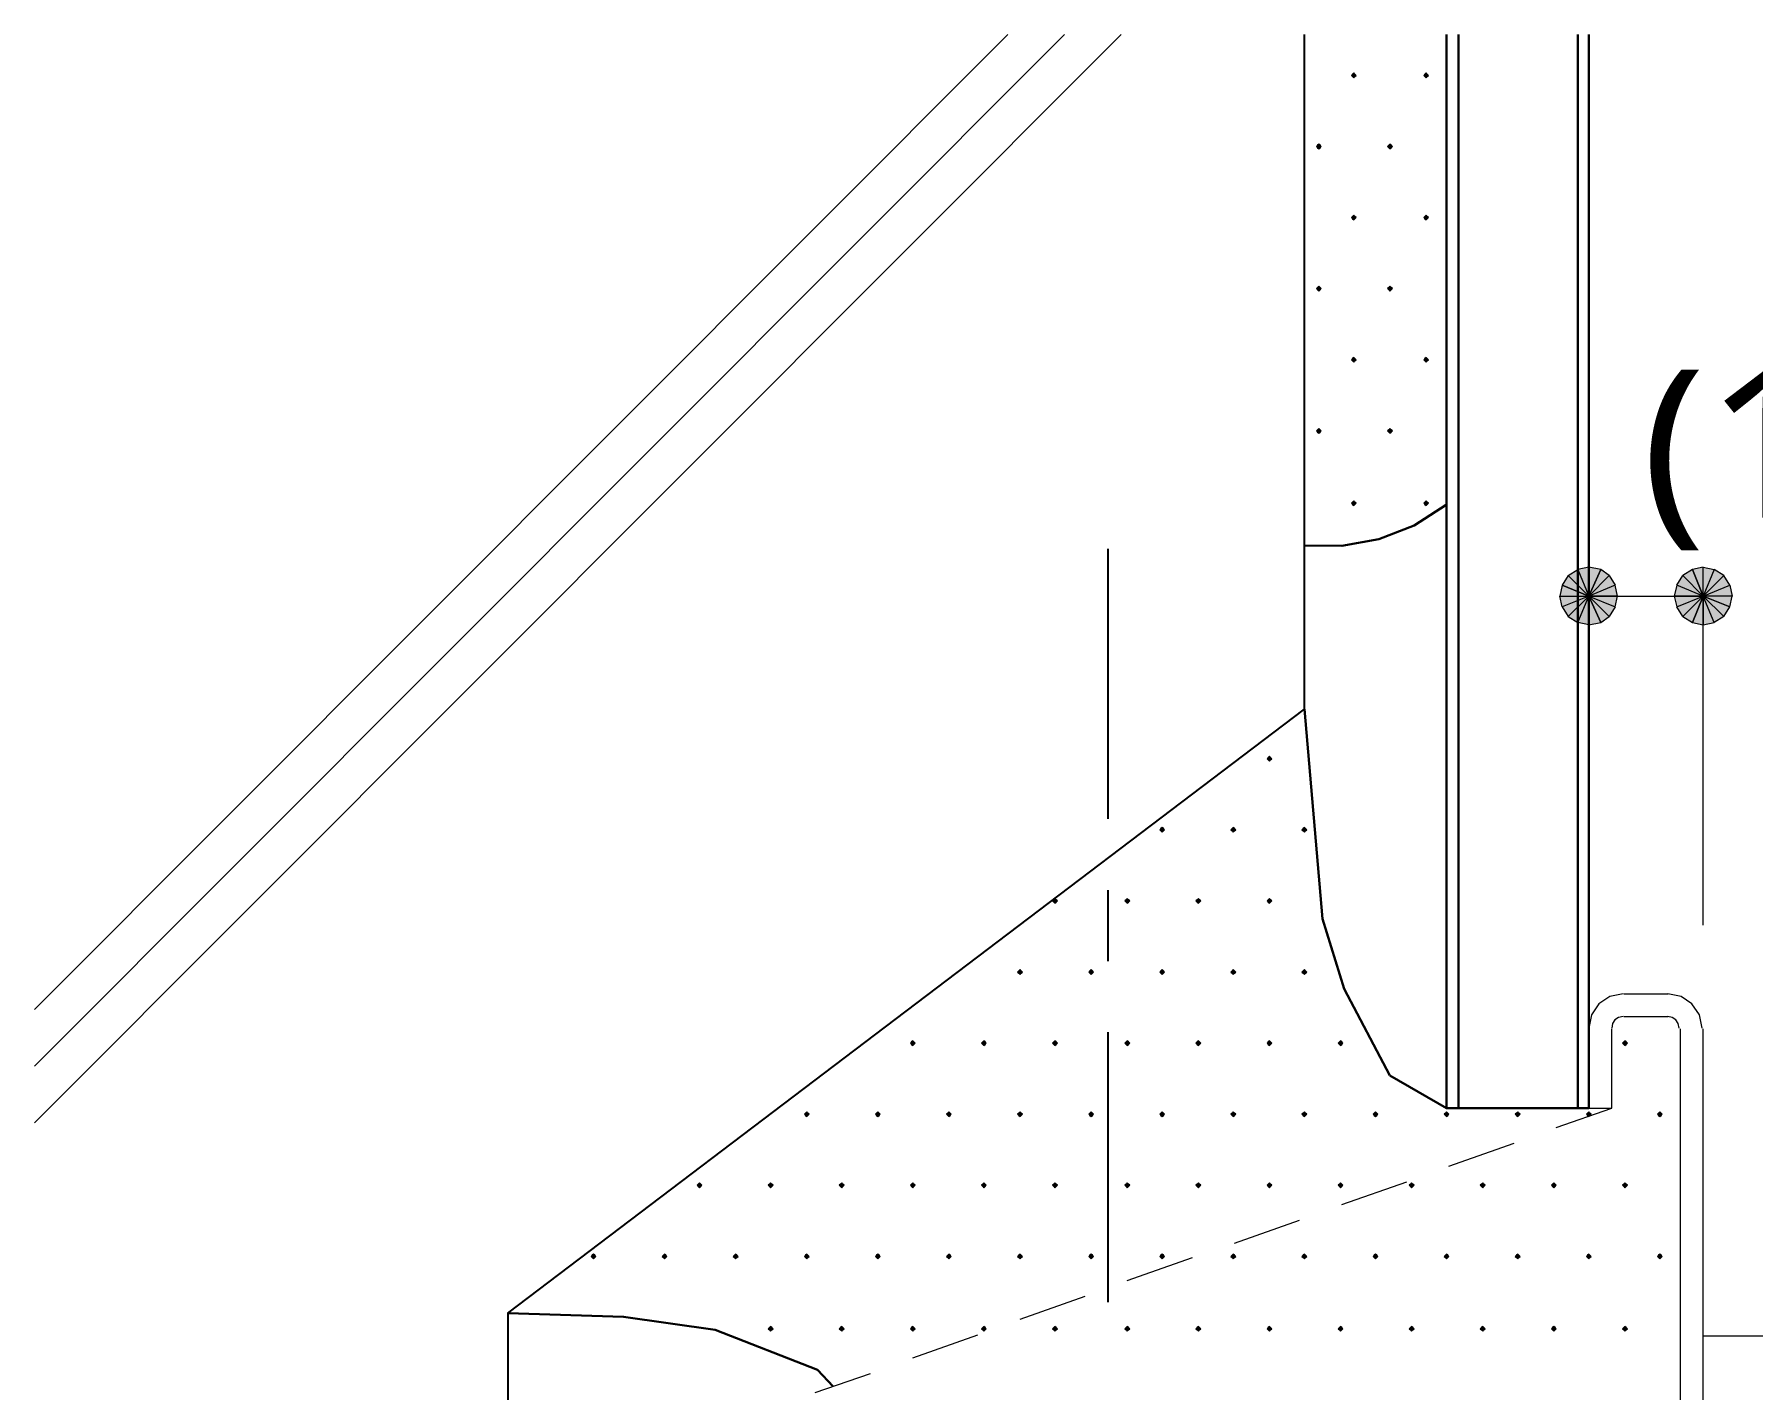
# Model space of a CAD drawing. Header units: millimetres. Extents: x 0 to 420, y 0 to 297.
# Drawn here: x 237.28 to 267.46, y 212.27 to 236.07 of the extents above; entities that cross this region are included whole.
import ezdxf
from ezdxf.enums import TextEntityAlignment as Align

# ---------------------------------------------------------------- set-up
doc = ezdxf.new("R2010")
doc.units = ezdxf.units.MM
doc.styles.add('kst32b', font='NotoSansJP-Variable.ttf')

msp = doc.modelspace()

# ---------------------------------------------------------------- hatches: boundary and pattern name
for points in [[(260.456, 235.395), (260.435, 235.373), (260.414, 235.352), (260.435, 235.331), (260.456, 235.31), (260.477, 235.331), (260.498, 235.352), (260.477, 235.373), (260.456, 235.395)], [(261.726, 235.395), (261.705, 235.373), (261.684, 235.352), (261.705, 235.331), (261.726, 235.31), (261.747, 235.331), (261.768, 235.352), (261.747, 235.373), (261.726, 235.395)], [(259.842, 234.146), (259.821, 234.124), (259.8, 234.103), (259.821, 234.082), (259.842, 234.061), (259.863, 234.082), (259.884, 234.103), (259.863, 234.124), (259.842, 234.146)], [(261.091, 234.146), (261.07, 234.124), (261.048, 234.103), (261.07, 234.082), (261.091, 234.061), (261.112, 234.082), (261.133, 234.103), (261.112, 234.124), (261.091, 234.146)], [(260.456, 232.897), (260.435, 232.876), (260.414, 232.854), (260.435, 232.833), (260.456, 232.812), (260.477, 232.833), (260.498, 232.854), (260.477, 232.876), (260.456, 232.897)], [(261.726, 232.897), (261.705, 232.876), (261.684, 232.854), (261.705, 232.833), (261.726, 232.812), (261.747, 232.833), (261.768, 232.854), (261.747, 232.876), (261.726, 232.897)], [(259.842, 231.648), (259.821, 231.627), (259.8, 231.606), (259.821, 231.584), (259.842, 231.563), (259.863, 231.584), (259.884, 231.606), (259.863, 231.627), (259.842, 231.648)], [(261.091, 231.648), (261.07, 231.627), (261.048, 231.606), (261.07, 231.584), (261.091, 231.563), (261.112, 231.584), (261.133, 231.606), (261.112, 231.627), (261.091, 231.648)], [(260.456, 230.399), (260.435, 230.378), (260.414, 230.357), (260.435, 230.336), (260.456, 230.314), (260.477, 230.336), (260.498, 230.357), (260.477, 230.378), (260.456, 230.399)], [(261.726, 230.399), (261.705, 230.378), (261.684, 230.357), (261.705, 230.336), (261.726, 230.314), (261.747, 230.336), (261.768, 230.357), (261.747, 230.378), (261.726, 230.399)], [(259.842, 229.15), (259.821, 229.129), (259.8, 229.108), (259.821, 229.087), (259.842, 229.066), (259.863, 229.087), (259.884, 229.108), (259.863, 229.129), (259.842, 229.15)], [(261.091, 229.15), (261.07, 229.129), (261.048, 229.108), (261.07, 229.087), (261.091, 229.066), (261.112, 229.087), (261.133, 229.108), (261.112, 229.129), (261.091, 229.15)], [(260.456, 227.88), (260.435, 227.859), (260.414, 227.838), (260.435, 227.817), (260.456, 227.796), (260.477, 227.817), (260.498, 227.838), (260.477, 227.859), (260.456, 227.88)], [(261.726, 227.88), (261.705, 227.859), (261.684, 227.838), (261.705, 227.817), (261.726, 227.796), (261.747, 227.817), (261.768, 227.838), (261.747, 227.859), (261.726, 227.88)], [(264.795, 226.674), (264.583, 226.716), (264.583, 226.208), (264.795, 226.674)], [(266.404, 225.742), (266.594, 225.7), (266.594, 226.208), (266.404, 225.742)], [(258.974, 223.393), (258.953, 223.372), (258.932, 223.351), (258.953, 223.329), (258.974, 223.308), (258.995, 223.329), (259.016, 223.351), (258.995, 223.372), (258.974, 223.393)], [(257.09, 222.144), (257.069, 222.123), (257.048, 222.102), (257.069, 222.081), (257.09, 222.059), (257.112, 222.081), (257.133, 222.102), (257.112, 222.123), (257.09, 222.144)], [(258.339, 222.144), (258.318, 222.123), (258.297, 222.102), (258.318, 222.081), (258.339, 222.059), (258.36, 222.081), (258.382, 222.102), (258.36, 222.123), (258.339, 222.144)], [(259.588, 222.144), (259.567, 222.123), (259.546, 222.102), (259.567, 222.081), (259.588, 222.059), (259.609, 222.081), (259.63, 222.102), (259.609, 222.123), (259.588, 222.144)], [(255.207, 220.895), (255.185, 220.874), (255.164, 220.853), (255.185, 220.832), (255.207, 220.811), (255.228, 220.832), (255.249, 220.853), (255.228, 220.874), (255.207, 220.895)], [(256.477, 220.895), (256.455, 220.874), (256.434, 220.853), (256.455, 220.832), (256.477, 220.811), (256.498, 220.832), (256.519, 220.853), (256.498, 220.874), (256.477, 220.895)], [(257.725, 220.895), (257.704, 220.874), (257.683, 220.853), (257.704, 220.832), (257.725, 220.811), (257.746, 220.832), (257.768, 220.853), (257.746, 220.874), (257.725, 220.895)], [(258.974, 220.895), (258.953, 220.874), (258.932, 220.853), (258.953, 220.832), (258.974, 220.811), (258.995, 220.832), (259.016, 220.853), (258.995, 220.874), (258.974, 220.895)], [(254.593, 219.646), (254.571, 219.625), (254.55, 219.604), (254.571, 219.583), (254.593, 219.562), (254.614, 219.583), (254.635, 219.604), (254.614, 219.625), (254.593, 219.646)], [(255.841, 219.646), (255.82, 219.625), (255.799, 219.604), (255.82, 219.583), (255.841, 219.562), (255.863, 219.583), (255.884, 219.604), (255.863, 219.625), (255.841, 219.646)], [(257.09, 219.646), (257.069, 219.625), (257.048, 219.604), (257.069, 219.583), (257.09, 219.562), (257.112, 219.583), (257.133, 219.604), (257.112, 219.625), (257.09, 219.646)], [(258.339, 219.646), (258.318, 219.625), (258.297, 219.604), (258.318, 219.583), (258.339, 219.562), (258.36, 219.583), (258.382, 219.604), (258.36, 219.625), (258.339, 219.646)], [(259.588, 219.646), (259.567, 219.625), (259.546, 219.604), (259.567, 219.583), (259.588, 219.562), (259.609, 219.583), (259.63, 219.604), (259.609, 219.625), (259.588, 219.646)], [(252.709, 218.398), (252.688, 218.376), (252.666, 218.355), (252.688, 218.334), (252.709, 218.313), (252.73, 218.334), (252.751, 218.355), (252.73, 218.376), (252.709, 218.398)], [(253.958, 218.398), (253.937, 218.376), (253.915, 218.355), (253.937, 218.334), (253.958, 218.313), (253.979, 218.334), (254, 218.355), (253.979, 218.376), (253.958, 218.398)], [(255.207, 218.398), (255.185, 218.376), (255.164, 218.355), (255.185, 218.334), (255.207, 218.313), (255.228, 218.334), (255.249, 218.355), (255.228, 218.376), (255.207, 218.398)], [(256.477, 218.398), (256.455, 218.376), (256.434, 218.355), (256.455, 218.334), (256.477, 218.313), (256.498, 218.334), (256.519, 218.355), (256.498, 218.376), (256.477, 218.398)], [(257.725, 218.398), (257.704, 218.376), (257.683, 218.355), (257.704, 218.334), (257.725, 218.313), (257.746, 218.334), (257.768, 218.355), (257.746, 218.376), (257.725, 218.398)], [(258.974, 218.398), (258.953, 218.376), (258.932, 218.355), (258.953, 218.334), (258.974, 218.313), (258.995, 218.334), (259.016, 218.355), (258.995, 218.376), (258.974, 218.398)], [(260.223, 218.398), (260.202, 218.376), (260.181, 218.355), (260.202, 218.334), (260.223, 218.313), (260.244, 218.334), (260.265, 218.355), (260.244, 218.376), (260.223, 218.398)], [(265.218, 218.398), (265.197, 218.376), (265.176, 218.355), (265.197, 218.334), (265.218, 218.313), (265.239, 218.334), (265.261, 218.355), (265.239, 218.376), (265.218, 218.398)], [(250.846, 217.149), (250.825, 217.128), (250.804, 217.106), (250.825, 217.085), (250.846, 217.064), (250.867, 217.085), (250.889, 217.106), (250.867, 217.128), (250.846, 217.149)], [(252.095, 217.149), (252.074, 217.128), (252.053, 217.106), (252.074, 217.085), (252.095, 217.064), (252.116, 217.085), (252.137, 217.106), (252.116, 217.128), (252.095, 217.149)], [(253.344, 217.149), (253.323, 217.128), (253.302, 217.106), (253.323, 217.085), (253.344, 217.064), (253.365, 217.085), (253.386, 217.106), (253.365, 217.128), (253.344, 217.149)], [(254.593, 217.149), (254.571, 217.128), (254.55, 217.106), (254.571, 217.085), (254.593, 217.064), (254.614, 217.085), (254.635, 217.106), (254.614, 217.128), (254.593, 217.149)], [(255.841, 217.149), (255.82, 217.128), (255.799, 217.106), (255.82, 217.085), (255.841, 217.064), (255.863, 217.085), (255.884, 217.106), (255.863, 217.128), (255.841, 217.149)], [(257.09, 217.149), (257.069, 217.128), (257.048, 217.106), (257.069, 217.085), (257.09, 217.064), (257.112, 217.085), (257.133, 217.106), (257.112, 217.128), (257.09, 217.149)], [(258.339, 217.149), (258.318, 217.128), (258.297, 217.106), (258.318, 217.085), (258.339, 217.064), (258.36, 217.085), (258.382, 217.106), (258.36, 217.128), (258.339, 217.149)], [(259.588, 217.149), (259.567, 217.128), (259.546, 217.106), (259.567, 217.085), (259.588, 217.064), (259.609, 217.085), (259.63, 217.106), (259.609, 217.128), (259.588, 217.149)], [(260.837, 217.149), (260.816, 217.128), (260.795, 217.106), (260.816, 217.085), (260.837, 217.064), (260.858, 217.085), (260.879, 217.106), (260.858, 217.128), (260.837, 217.149)], [(262.086, 217.149), (262.064, 217.128), (262.043, 217.106), (262.064, 217.085), (262.086, 217.064), (262.107, 217.085), (262.128, 217.106), (262.107, 217.128), (262.086, 217.149)], [(263.335, 217.149), (263.313, 217.128), (263.292, 217.106), (263.313, 217.085), (263.335, 217.064), (263.356, 217.085), (263.377, 217.106), (263.356, 217.128), (263.335, 217.149)], [(264.583, 217.149), (264.562, 217.128), (264.541, 217.106), (264.562, 217.085), (264.583, 217.064), (264.604, 217.085), (264.626, 217.106), (264.604, 217.128), (264.583, 217.149)], [(265.832, 217.149), (265.811, 217.128), (265.79, 217.106), (265.811, 217.085), (265.832, 217.064), (265.853, 217.085), (265.875, 217.106), (265.853, 217.128), (265.832, 217.149)], [(248.962, 215.9), (248.941, 215.879), (248.92, 215.858), (248.941, 215.837), (248.962, 215.815), (248.984, 215.837), (249.005, 215.858), (248.984, 215.879), (248.962, 215.9)], [(250.211, 215.9), (250.19, 215.879), (250.169, 215.858), (250.19, 215.837), (250.211, 215.815), (250.232, 215.837), (250.254, 215.858), (250.232, 215.879), (250.211, 215.9)], [(251.46, 215.9), (251.439, 215.879), (251.418, 215.858), (251.439, 215.837), (251.46, 215.815), (251.481, 215.837), (251.502, 215.858), (251.481, 215.879), (251.46, 215.9)], [(252.709, 215.9), (252.688, 215.879), (252.666, 215.858), (252.688, 215.837), (252.709, 215.815), (252.73, 215.837), (252.751, 215.858), (252.73, 215.879), (252.709, 215.9)], [(253.958, 215.9), (253.937, 215.879), (253.915, 215.858), (253.937, 215.837), (253.958, 215.815), (253.979, 215.837), (254, 215.858), (253.979, 215.879), (253.958, 215.9)], [(255.207, 215.9), (255.185, 215.879), (255.164, 215.858), (255.185, 215.837), (255.207, 215.815), (255.228, 215.837), (255.249, 215.858), (255.228, 215.879), (255.207, 215.9)], [(256.477, 215.9), (256.455, 215.879), (256.434, 215.858), (256.455, 215.837), (256.477, 215.815), (256.498, 215.837), (256.519, 215.858), (256.498, 215.879), (256.477, 215.9)], [(257.725, 215.9), (257.704, 215.879), (257.683, 215.858), (257.704, 215.837), (257.725, 215.815), (257.746, 215.837), (257.768, 215.858), (257.746, 215.879), (257.725, 215.9)], [(258.974, 215.9), (258.953, 215.879), (258.932, 215.858), (258.953, 215.837), (258.974, 215.815), (258.995, 215.837), (259.016, 215.858), (258.995, 215.879), (258.974, 215.9)], [(260.223, 215.9), (260.202, 215.879), (260.181, 215.858), (260.202, 215.837), (260.223, 215.815), (260.244, 215.837), (260.265, 215.858), (260.244, 215.879), (260.223, 215.9)], [(261.472, 215.9), (261.451, 215.879), (261.429, 215.858), (261.451, 215.837), (261.472, 215.815), (261.493, 215.837), (261.514, 215.858), (261.493, 215.879), (261.472, 215.9)], [(262.721, 215.9), (262.7, 215.879), (262.678, 215.858), (262.7, 215.837), (262.721, 215.815), (262.742, 215.837), (262.763, 215.858), (262.742, 215.879), (262.721, 215.9)], [(263.97, 215.9), (263.948, 215.879), (263.927, 215.858), (263.948, 215.837), (263.97, 215.815), (263.991, 215.837), (264.012, 215.858), (263.991, 215.879), (263.97, 215.9)], [(265.218, 215.9), (265.197, 215.879), (265.176, 215.858), (265.197, 215.837), (265.218, 215.815), (265.239, 215.837), (265.261, 215.858), (265.239, 215.879), (265.218, 215.9)], [(247.1, 214.651), (247.079, 214.63), (247.057, 214.609), (247.079, 214.588), (247.1, 214.566), (247.121, 214.588), (247.142, 214.609), (247.121, 214.63), (247.1, 214.651)], [(248.348, 214.651), (248.327, 214.63), (248.306, 214.609), (248.327, 214.588), (248.348, 214.566), (248.37, 214.588), (248.391, 214.609), (248.37, 214.63), (248.348, 214.651)], [(249.597, 214.651), (249.576, 214.63), (249.555, 214.609), (249.576, 214.588), (249.597, 214.566), (249.619, 214.588), (249.64, 214.609), (249.619, 214.63), (249.597, 214.651)], [(250.846, 214.651), (250.825, 214.63), (250.804, 214.609), (250.825, 214.588), (250.846, 214.566), (250.867, 214.588), (250.889, 214.609), (250.867, 214.63), (250.846, 214.651)], [(252.095, 214.651), (252.074, 214.63), (252.053, 214.609), (252.074, 214.588), (252.095, 214.566), (252.116, 214.588), (252.137, 214.609), (252.116, 214.63), (252.095, 214.651)], [(253.344, 214.651), (253.323, 214.63), (253.302, 214.609), (253.323, 214.588), (253.344, 214.566), (253.365, 214.588), (253.386, 214.609), (253.365, 214.63), (253.344, 214.651)], [(254.593, 214.651), (254.571, 214.63), (254.55, 214.609), (254.571, 214.588), (254.593, 214.566), (254.614, 214.588), (254.635, 214.609), (254.614, 214.63), (254.593, 214.651)], [(255.841, 214.651), (255.82, 214.63), (255.799, 214.609), (255.82, 214.588), (255.841, 214.566), (255.863, 214.588), (255.884, 214.609), (255.863, 214.63), (255.841, 214.651)], [(257.09, 214.651), (257.069, 214.63), (257.048, 214.609), (257.069, 214.588), (257.09, 214.566), (257.112, 214.588), (257.133, 214.609), (257.112, 214.63), (257.09, 214.651)], [(258.339, 214.651), (258.318, 214.63), (258.297, 214.609), (258.318, 214.588), (258.339, 214.566), (258.36, 214.588), (258.382, 214.609), (258.36, 214.63), (258.339, 214.651)], [(259.588, 214.651), (259.567, 214.63), (259.546, 214.609), (259.567, 214.588), (259.588, 214.566), (259.609, 214.588), (259.63, 214.609), (259.609, 214.63), (259.588, 214.651)], [(260.837, 214.651), (260.816, 214.63), (260.795, 214.609), (260.816, 214.588), (260.837, 214.566), (260.858, 214.588), (260.879, 214.609), (260.858, 214.63), (260.837, 214.651)], [(262.086, 214.651), (262.064, 214.63), (262.043, 214.609), (262.064, 214.588), (262.086, 214.566), (262.107, 214.588), (262.128, 214.609), (262.107, 214.63), (262.086, 214.651)], [(263.335, 214.651), (263.313, 214.63), (263.292, 214.609), (263.313, 214.588), (263.335, 214.566), (263.356, 214.588), (263.377, 214.609), (263.356, 214.63), (263.335, 214.651)], [(264.583, 214.651), (264.562, 214.63), (264.541, 214.609), (264.562, 214.588), (264.583, 214.566), (264.604, 214.588), (264.626, 214.609), (264.604, 214.63), (264.583, 214.651)], [(265.832, 214.651), (265.811, 214.63), (265.79, 214.609), (265.811, 214.588), (265.832, 214.566), (265.853, 214.588), (265.875, 214.609), (265.853, 214.63), (265.832, 214.651)], [(250.211, 213.381), (250.19, 213.36), (250.169, 213.339), (250.19, 213.318), (250.211, 213.296), (250.232, 213.318), (250.254, 213.339), (250.232, 213.36), (250.211, 213.381)], [(251.46, 213.381), (251.439, 213.36), (251.418, 213.339), (251.439, 213.318), (251.46, 213.296), (251.481, 213.318), (251.502, 213.339), (251.481, 213.36), (251.46, 213.381)], [(252.709, 213.381), (252.688, 213.36), (252.666, 213.339), (252.688, 213.318), (252.709, 213.296), (252.73, 213.318), (252.751, 213.339), (252.73, 213.36), (252.709, 213.381)], [(253.958, 213.381), (253.937, 213.36), (253.915, 213.339), (253.937, 213.318), (253.958, 213.296), (253.979, 213.318), (254, 213.339), (253.979, 213.36), (253.958, 213.381)], [(255.207, 213.381), (255.185, 213.36), (255.164, 213.339), (255.185, 213.318), (255.207, 213.296), (255.228, 213.318), (255.249, 213.339), (255.228, 213.36), (255.207, 213.381)], [(256.477, 213.381), (256.455, 213.36), (256.434, 213.339), (256.455, 213.318), (256.477, 213.296), (256.498, 213.318), (256.519, 213.339), (256.498, 213.36), (256.477, 213.381)], [(257.725, 213.381), (257.704, 213.36), (257.683, 213.339), (257.704, 213.318), (257.725, 213.296), (257.746, 213.318), (257.768, 213.339), (257.746, 213.36), (257.725, 213.381)], [(258.974, 213.381), (258.953, 213.36), (258.932, 213.339), (258.953, 213.318), (258.974, 213.296), (258.995, 213.318), (259.016, 213.339), (258.995, 213.36), (258.974, 213.381)], [(260.223, 213.381), (260.202, 213.36), (260.181, 213.339), (260.202, 213.318), (260.223, 213.296), (260.244, 213.318), (260.265, 213.339), (260.244, 213.36), (260.223, 213.381)], [(261.472, 213.381), (261.451, 213.36), (261.429, 213.339), (261.451, 213.318), (261.472, 213.296), (261.493, 213.318), (261.514, 213.339), (261.493, 213.36), (261.472, 213.381)], [(262.721, 213.381), (262.7, 213.36), (262.678, 213.339), (262.7, 213.318), (262.721, 213.296), (262.742, 213.318), (262.763, 213.339), (262.742, 213.36), (262.721, 213.381)], [(263.97, 213.381), (263.948, 213.36), (263.927, 213.339), (263.948, 213.318), (263.97, 213.296), (263.991, 213.318), (264.012, 213.339), (263.991, 213.36), (263.97, 213.381)], [(265.218, 213.381), (265.197, 213.36), (265.176, 213.339), (265.197, 213.318), (265.218, 213.296), (265.239, 213.318), (265.261, 213.339), (265.239, 213.36), (265.218, 213.381)]]:
    msp.add_hatch(color=7).paths.add_polyline_path(points)
h = msp.add_hatch(color=7)
h.paths.add_polyline_path([(264.583, 226.716), (264.393, 226.674), (264.583, 226.208), (264.583, 226.716)])
h.paths.add_polyline_path([(264.393, 226.674), (264.583, 226.208), (264.223, 226.568), (264.393, 226.674)])
h.paths.add_polyline_path([(264.583, 226.208), (264.223, 226.568), (264.118, 226.399), (264.583, 226.208)])
h = msp.add_hatch(color=7)
h.paths.add_polyline_path([(266.954, 226.568), (266.785, 226.674), (266.594, 226.208), (266.954, 226.568)])
h.paths.add_polyline_path([(266.785, 226.674), (266.594, 226.208), (266.594, 226.716), (266.785, 226.674)])
h.paths.add_polyline_path([(266.594, 226.208), (266.594, 226.716), (266.404, 226.674), (266.594, 226.208)])
h = msp.add_hatch(color=7)
h.paths.add_polyline_path([(264.118, 226.399), (264.075, 226.208), (264.583, 226.208), (264.118, 226.399)])
h.paths.add_polyline_path([(264.075, 226.208), (264.583, 226.208), (264.118, 226.018), (264.075, 226.208)])
h.paths.add_polyline_path([(264.583, 226.208), (264.118, 226.018), (264.223, 225.848), (264.583, 226.208)])
h = msp.add_hatch(color=7)
h.paths.add_polyline_path([(265.091, 226.208), (265.049, 226.399), (264.583, 226.208), (265.091, 226.208)])
h.paths.add_polyline_path([(265.049, 226.399), (264.583, 226.208), (264.943, 226.568), (265.049, 226.399)])
h.paths.add_polyline_path([(264.583, 226.208), (264.943, 226.568), (264.795, 226.674), (264.583, 226.208)])
h = msp.add_hatch(color=7)
h.paths.add_polyline_path([(266.404, 226.674), (266.234, 226.568), (266.594, 226.208), (266.404, 226.674)])
h.paths.add_polyline_path([(266.234, 226.568), (266.594, 226.208), (266.129, 226.399), (266.234, 226.568)])
h.paths.add_polyline_path([(266.594, 226.208), (266.129, 226.399), (266.086, 226.208), (266.594, 226.208)])
h = msp.add_hatch(color=7)
h.paths.add_polyline_path([(267.06, 226.018), (267.102, 226.208), (266.594, 226.208), (267.06, 226.018)])
h.paths.add_polyline_path([(267.102, 226.208), (266.594, 226.208), (267.06, 226.399), (267.102, 226.208)])
h.paths.add_polyline_path([(266.594, 226.208), (267.06, 226.399), (266.954, 226.568), (266.594, 226.208)])
h = msp.add_hatch(color=7)
h.paths.add_polyline_path([(264.223, 225.848), (264.393, 225.742), (264.583, 226.208), (264.223, 225.848)])
h.paths.add_polyline_path([(264.393, 225.742), (264.583, 226.208), (264.583, 225.7), (264.393, 225.742)])
h.paths.add_polyline_path([(264.583, 226.208), (264.583, 225.7), (264.795, 225.742), (264.583, 226.208)])
h = msp.add_hatch(color=7)
h.paths.add_polyline_path([(264.795, 225.742), (264.943, 225.848), (264.583, 226.208), (264.795, 225.742)])
h.paths.add_polyline_path([(264.943, 225.848), (264.583, 226.208), (265.049, 226.018), (264.943, 225.848)])
h.paths.add_polyline_path([(264.583, 226.208), (265.049, 226.018), (265.091, 226.208), (264.583, 226.208)])
h = msp.add_hatch(color=7)
h.paths.add_polyline_path([(266.086, 226.208), (266.129, 226.018), (266.594, 226.208), (266.086, 226.208)])
h.paths.add_polyline_path([(266.129, 226.018), (266.594, 226.208), (266.234, 225.848), (266.129, 226.018)])
h.paths.add_polyline_path([(266.594, 226.208), (266.234, 225.848), (266.404, 225.742), (266.594, 226.208)])
h = msp.add_hatch(color=7)
h.paths.add_polyline_path([(266.594, 225.7), (266.785, 225.742), (266.594, 226.208), (266.594, 225.7)])
h.paths.add_polyline_path([(266.785, 225.742), (266.594, 226.208), (266.954, 225.848), (266.785, 225.742)])
h.paths.add_polyline_path([(266.594, 226.208), (266.954, 225.848), (267.06, 226.018), (266.594, 226.208)])

# ---------------------------------------------------------------- linework, layer by layer
at = {"lineweight": 13}
for points in [[(237.278, 216.958), (256.371, 236.072)], [(237.278, 217.953), (255.376, 236.072)], [(237.278, 218.948), (254.381, 236.072)], [(264.583, 226.208), (266.594, 226.208)], [(266.594, 220.43), (266.594, 226.25)], [(265.187, 219.223), (264.952, 219.176), (264.76, 219.046), (264.631, 218.855), (264.583, 218.62)], [(265.197, 219.223), (265.98, 219.223)], [(266.573, 218.62), (266.526, 218.855), (266.396, 219.046), (266.205, 219.176), (265.97, 219.223)], [(264.583, 217.212), (264.583, 218.609)], [(265.187, 218.821), (265.108, 218.805), (265.044, 218.762), (265.001, 218.698), (264.986, 218.62)], [(264.986, 217.212), (264.986, 218.609)], [(265.197, 218.821), (265.98, 218.821)], [(266.171, 218.62), (266.155, 218.698), (266.112, 218.762), (266.048, 218.805), (265.97, 218.821)], [(266.192, 210.82), (266.192, 218.609)], [(266.594, 210.82), (266.594, 218.609)], [(264.012, 216.874), (264.986, 217.212)], [(264.583, 217.212), (264.986, 217.212)], [(262.128, 216.196), (263.271, 216.598)], [(260.244, 215.519), (261.387, 215.921)], [(258.36, 214.842), (259.503, 215.244)], [(256.477, 214.186), (257.62, 214.588)], [(254.593, 213.508), (255.736, 213.91)], [(252.709, 212.831), (253.852, 213.233)], [(266.594, 213.212), (268.034, 213.212)], [(250.994, 212.217), (251.968, 212.556)]]:
    msp.add_lwpolyline(points, dxfattribs=at)
at = {"lineweight": 25}
for points in [[(259.588, 224.218), (259.588, 236.072)], [(256.138, 227.034), (256.138, 222.292)], [(245.597, 213.614), (259.588, 224.218)], [(256.138, 221.043), (256.138, 219.795)], [(256.138, 218.546), (256.138, 213.804)], [(245.597, 213.614), (245.597, 180.065)]]:
    msp.add_lwpolyline(points, dxfattribs=at)
at = {"lineweight": 30}
for points in [[(262.086, 217.212), (262.086, 236.072)], [(262.297, 217.212), (262.297, 236.072)], [(264.393, 217.212), (264.393, 236.072)], [(264.583, 217.212), (264.583, 236.072)], [(259.576, 227.097), (260.245, 227.088), (260.898, 227.207), (261.515, 227.449), (262.08, 227.808)], [(259.588, 224.218), (259.905, 220.536)], [(259.905, 220.536), (260.287, 219.308)], [(260.287, 219.308), (261.091, 217.784)], [(261.091, 217.784), (262.086, 217.212)], [(262.086, 217.212), (264.583, 217.212)], [(245.597, 213.614), (247.629, 213.55), (249.237, 213.318)], [(249.237, 213.318), (251.037, 212.619)], [(251.037, 212.619), (251.312, 212.323)]]:
    msp.add_lwpolyline(points, dxfattribs=at)
at = {"lineweight": 0}
for points in [[(260.456, 235.395), (260.435, 235.373), (260.414, 235.352), (260.435, 235.331), (260.456, 235.31), (260.477, 235.331), (260.498, 235.352), (260.477, 235.373)], [(261.726, 235.395), (261.705, 235.373), (261.684, 235.352), (261.705, 235.331), (261.726, 235.31), (261.747, 235.331), (261.768, 235.352), (261.747, 235.373)], [(259.842, 234.146), (259.821, 234.124), (259.8, 234.103), (259.821, 234.082), (259.842, 234.061), (259.863, 234.082), (259.884, 234.103), (259.863, 234.124)], [(261.091, 234.146), (261.07, 234.124), (261.048, 234.103), (261.07, 234.082), (261.091, 234.061), (261.112, 234.082), (261.133, 234.103), (261.112, 234.124)], [(260.456, 232.897), (260.435, 232.876), (260.414, 232.854), (260.435, 232.833), (260.456, 232.812), (260.477, 232.833), (260.498, 232.854), (260.477, 232.876)], [(261.726, 232.897), (261.705, 232.876), (261.684, 232.854), (261.705, 232.833), (261.726, 232.812), (261.747, 232.833), (261.768, 232.854), (261.747, 232.876)], [(259.842, 231.648), (259.821, 231.627), (259.8, 231.606), (259.821, 231.584), (259.842, 231.563), (259.863, 231.584), (259.884, 231.606), (259.863, 231.627)], [(261.091, 231.648), (261.07, 231.627), (261.048, 231.606), (261.07, 231.584), (261.091, 231.563), (261.112, 231.584), (261.133, 231.606), (261.112, 231.627)], [(260.456, 230.399), (260.435, 230.378), (260.414, 230.357), (260.435, 230.336), (260.456, 230.314), (260.477, 230.336), (260.498, 230.357), (260.477, 230.378)], [(261.726, 230.399), (261.705, 230.378), (261.684, 230.357), (261.705, 230.336), (261.726, 230.314), (261.747, 230.336), (261.768, 230.357), (261.747, 230.378)], [(259.842, 229.15), (259.821, 229.129), (259.8, 229.108), (259.821, 229.087), (259.842, 229.066), (259.863, 229.087), (259.884, 229.108), (259.863, 229.129)], [(261.091, 229.15), (261.07, 229.129), (261.048, 229.108), (261.07, 229.087), (261.091, 229.066), (261.112, 229.087), (261.133, 229.108), (261.112, 229.129)], [(260.456, 227.88), (260.435, 227.859), (260.414, 227.838), (260.435, 227.817), (260.456, 227.796), (260.477, 227.817), (260.498, 227.838), (260.477, 227.859)], [(261.726, 227.88), (261.705, 227.859), (261.684, 227.838), (261.705, 227.817), (261.726, 227.796), (261.747, 227.817), (261.768, 227.838), (261.747, 227.859)], [(264.583, 226.716), (264.393, 226.674), (264.583, 226.208)], [(264.795, 226.674), (264.583, 226.716), (264.583, 226.208)], [(266.594, 226.208), (266.594, 226.716), (266.404, 226.674)], [(266.785, 226.674), (266.594, 226.208), (266.594, 226.716)], [(264.118, 226.399), (264.075, 226.208), (264.583, 226.208)], [(264.583, 226.208), (264.223, 226.568), (264.118, 226.399)], [(264.393, 226.674), (264.583, 226.208), (264.223, 226.568)], [(264.583, 226.208), (264.943, 226.568), (264.795, 226.674)], [(265.049, 226.399), (264.583, 226.208), (264.943, 226.568)], [(265.091, 226.208), (265.049, 226.399), (264.583, 226.208)], [(266.594, 226.208), (266.129, 226.399), (266.086, 226.208)], [(266.234, 226.568), (266.594, 226.208), (266.129, 226.399)], [(266.404, 226.674), (266.234, 226.568), (266.594, 226.208)], [(266.954, 226.568), (266.785, 226.674), (266.594, 226.208)], [(266.594, 226.208), (267.06, 226.399), (266.954, 226.568)], [(267.102, 226.208), (266.594, 226.208), (267.06, 226.399)], [(264.075, 226.208), (264.583, 226.208), (264.118, 226.018)], [(264.583, 226.208), (264.118, 226.018), (264.223, 225.848)], [(264.223, 225.848), (264.393, 225.742), (264.583, 226.208)], [(264.393, 225.742), (264.583, 226.208), (264.583, 225.7)], [(264.583, 226.208), (264.583, 225.7), (264.795, 225.742)], [(264.795, 225.742), (264.943, 225.848), (264.583, 226.208)], [(264.943, 225.848), (264.583, 226.208), (265.049, 226.018)], [(264.583, 226.208), (265.049, 226.018), (265.091, 226.208)], [(266.086, 226.208), (266.129, 226.018), (266.594, 226.208)], [(266.129, 226.018), (266.594, 226.208), (266.234, 225.848)], [(266.594, 226.208), (266.234, 225.848), (266.404, 225.742)], [(266.404, 225.742), (266.594, 225.7), (266.594, 226.208)], [(266.594, 225.7), (266.785, 225.742), (266.594, 226.208)], [(266.785, 225.742), (266.594, 226.208), (266.954, 225.848)], [(266.594, 226.208), (266.954, 225.848), (267.06, 226.018)], [(267.06, 226.018), (267.102, 226.208), (266.594, 226.208)], [(258.974, 223.393), (258.953, 223.372), (258.932, 223.351), (258.953, 223.329), (258.974, 223.308), (258.995, 223.329), (259.016, 223.351), (258.995, 223.372)], [(257.09, 222.144), (257.069, 222.123), (257.048, 222.102), (257.069, 222.081), (257.09, 222.059), (257.112, 222.081), (257.133, 222.102), (257.112, 222.123)], [(258.339, 222.144), (258.318, 222.123), (258.297, 222.102), (258.318, 222.081), (258.339, 222.059), (258.36, 222.081), (258.382, 222.102), (258.36, 222.123)], [(259.588, 222.144), (259.567, 222.123), (259.546, 222.102), (259.567, 222.081), (259.588, 222.059), (259.609, 222.081), (259.63, 222.102), (259.609, 222.123)], [(255.207, 220.895), (255.185, 220.874), (255.164, 220.853), (255.185, 220.832), (255.207, 220.811), (255.228, 220.832), (255.249, 220.853), (255.228, 220.874)], [(256.477, 220.895), (256.455, 220.874), (256.434, 220.853), (256.455, 220.832), (256.477, 220.811), (256.498, 220.832), (256.519, 220.853), (256.498, 220.874)], [(257.725, 220.895), (257.704, 220.874), (257.683, 220.853), (257.704, 220.832), (257.725, 220.811), (257.746, 220.832), (257.768, 220.853), (257.746, 220.874)], [(258.974, 220.895), (258.953, 220.874), (258.932, 220.853), (258.953, 220.832), (258.974, 220.811), (258.995, 220.832), (259.016, 220.853), (258.995, 220.874)], [(254.593, 219.646), (254.571, 219.625), (254.55, 219.604), (254.571, 219.583), (254.593, 219.562), (254.614, 219.583), (254.635, 219.604), (254.614, 219.625)], [(255.841, 219.646), (255.82, 219.625), (255.799, 219.604), (255.82, 219.583), (255.841, 219.562), (255.863, 219.583), (255.884, 219.604), (255.863, 219.625)], [(257.09, 219.646), (257.069, 219.625), (257.048, 219.604), (257.069, 219.583), (257.09, 219.562), (257.112, 219.583), (257.133, 219.604), (257.112, 219.625)], [(258.339, 219.646), (258.318, 219.625), (258.297, 219.604), (258.318, 219.583), (258.339, 219.562), (258.36, 219.583), (258.382, 219.604), (258.36, 219.625)], [(259.588, 219.646), (259.567, 219.625), (259.546, 219.604), (259.567, 219.583), (259.588, 219.562), (259.609, 219.583), (259.63, 219.604), (259.609, 219.625)], [(252.709, 218.398), (252.688, 218.376), (252.666, 218.355), (252.688, 218.334), (252.709, 218.313), (252.73, 218.334), (252.751, 218.355), (252.73, 218.376)], [(253.958, 218.398), (253.937, 218.376), (253.915, 218.355), (253.937, 218.334), (253.958, 218.313), (253.979, 218.334), (254, 218.355), (253.979, 218.376)], [(255.207, 218.398), (255.185, 218.376), (255.164, 218.355), (255.185, 218.334), (255.207, 218.313), (255.228, 218.334), (255.249, 218.355), (255.228, 218.376)], [(256.477, 218.398), (256.455, 218.376), (256.434, 218.355), (256.455, 218.334), (256.477, 218.313), (256.498, 218.334), (256.519, 218.355), (256.498, 218.376)], [(257.725, 218.398), (257.704, 218.376), (257.683, 218.355), (257.704, 218.334), (257.725, 218.313), (257.746, 218.334), (257.768, 218.355), (257.746, 218.376)], [(258.974, 218.398), (258.953, 218.376), (258.932, 218.355), (258.953, 218.334), (258.974, 218.313), (258.995, 218.334), (259.016, 218.355), (258.995, 218.376)], [(260.223, 218.398), (260.202, 218.376), (260.181, 218.355), (260.202, 218.334), (260.223, 218.313), (260.244, 218.334), (260.265, 218.355), (260.244, 218.376)], [(265.218, 218.398), (265.197, 218.376), (265.176, 218.355), (265.197, 218.334), (265.218, 218.313), (265.239, 218.334), (265.261, 218.355), (265.239, 218.376)], [(250.846, 217.149), (250.825, 217.128), (250.804, 217.106), (250.825, 217.085), (250.846, 217.064), (250.867, 217.085), (250.889, 217.106), (250.867, 217.128)], [(252.095, 217.149), (252.074, 217.128), (252.053, 217.106), (252.074, 217.085), (252.095, 217.064), (252.116, 217.085), (252.137, 217.106), (252.116, 217.128)], [(253.344, 217.149), (253.323, 217.128), (253.302, 217.106), (253.323, 217.085), (253.344, 217.064), (253.365, 217.085), (253.386, 217.106), (253.365, 217.128)], [(254.593, 217.149), (254.571, 217.128), (254.55, 217.106), (254.571, 217.085), (254.593, 217.064), (254.614, 217.085), (254.635, 217.106), (254.614, 217.128)], [(255.841, 217.149), (255.82, 217.128), (255.799, 217.106), (255.82, 217.085), (255.841, 217.064), (255.863, 217.085), (255.884, 217.106), (255.863, 217.128)], [(257.09, 217.149), (257.069, 217.128), (257.048, 217.106), (257.069, 217.085), (257.09, 217.064), (257.112, 217.085), (257.133, 217.106), (257.112, 217.128)], [(258.339, 217.149), (258.318, 217.128), (258.297, 217.106), (258.318, 217.085), (258.339, 217.064), (258.36, 217.085), (258.382, 217.106), (258.36, 217.128)], [(259.588, 217.149), (259.567, 217.128), (259.546, 217.106), (259.567, 217.085), (259.588, 217.064), (259.609, 217.085), (259.63, 217.106), (259.609, 217.128)], [(260.837, 217.149), (260.816, 217.128), (260.795, 217.106), (260.816, 217.085), (260.837, 217.064), (260.858, 217.085), (260.879, 217.106), (260.858, 217.128)], [(262.086, 217.149), (262.064, 217.128), (262.043, 217.106), (262.064, 217.085), (262.086, 217.064), (262.107, 217.085), (262.128, 217.106), (262.107, 217.128)], [(263.335, 217.149), (263.313, 217.128), (263.292, 217.106), (263.313, 217.085), (263.335, 217.064), (263.356, 217.085), (263.377, 217.106), (263.356, 217.128)], [(264.583, 217.149), (264.562, 217.128), (264.541, 217.106), (264.562, 217.085), (264.583, 217.064), (264.604, 217.085), (264.626, 217.106), (264.604, 217.128)], [(265.832, 217.149), (265.811, 217.128), (265.79, 217.106), (265.811, 217.085), (265.832, 217.064), (265.853, 217.085), (265.875, 217.106), (265.853, 217.128)], [(248.962, 215.9), (248.941, 215.879), (248.92, 215.858), (248.941, 215.837), (248.962, 215.815), (248.984, 215.837), (249.005, 215.858), (248.984, 215.879)], [(250.211, 215.9), (250.19, 215.879), (250.169, 215.858), (250.19, 215.837), (250.211, 215.815), (250.232, 215.837), (250.254, 215.858), (250.232, 215.879)], [(251.46, 215.9), (251.439, 215.879), (251.418, 215.858), (251.439, 215.837), (251.46, 215.815), (251.481, 215.837), (251.502, 215.858), (251.481, 215.879)], [(252.709, 215.9), (252.688, 215.879), (252.666, 215.858), (252.688, 215.837), (252.709, 215.815), (252.73, 215.837), (252.751, 215.858), (252.73, 215.879)], [(253.958, 215.9), (253.937, 215.879), (253.915, 215.858), (253.937, 215.837), (253.958, 215.815), (253.979, 215.837), (254, 215.858), (253.979, 215.879)], [(255.207, 215.9), (255.185, 215.879), (255.164, 215.858), (255.185, 215.837), (255.207, 215.815), (255.228, 215.837), (255.249, 215.858), (255.228, 215.879)], [(256.477, 215.9), (256.455, 215.879), (256.434, 215.858), (256.455, 215.837), (256.477, 215.815), (256.498, 215.837), (256.519, 215.858), (256.498, 215.879)], [(257.725, 215.9), (257.704, 215.879), (257.683, 215.858), (257.704, 215.837), (257.725, 215.815), (257.746, 215.837), (257.768, 215.858), (257.746, 215.879)], [(258.974, 215.9), (258.953, 215.879), (258.932, 215.858), (258.953, 215.837), (258.974, 215.815), (258.995, 215.837), (259.016, 215.858), (258.995, 215.879)], [(260.223, 215.9), (260.202, 215.879), (260.181, 215.858), (260.202, 215.837), (260.223, 215.815), (260.244, 215.837), (260.265, 215.858), (260.244, 215.879)], [(261.472, 215.9), (261.451, 215.879), (261.429, 215.858), (261.451, 215.837), (261.472, 215.815), (261.493, 215.837), (261.514, 215.858), (261.493, 215.879)], [(262.721, 215.9), (262.7, 215.879), (262.678, 215.858), (262.7, 215.837), (262.721, 215.815), (262.742, 215.837), (262.763, 215.858), (262.742, 215.879)], [(263.97, 215.9), (263.948, 215.879), (263.927, 215.858), (263.948, 215.837), (263.97, 215.815), (263.991, 215.837), (264.012, 215.858), (263.991, 215.879)], [(265.218, 215.9), (265.197, 215.879), (265.176, 215.858), (265.197, 215.837), (265.218, 215.815), (265.239, 215.837), (265.261, 215.858), (265.239, 215.879)], [(247.1, 214.651), (247.079, 214.63), (247.057, 214.609), (247.079, 214.588), (247.1, 214.566), (247.121, 214.588), (247.142, 214.609), (247.121, 214.63)], [(248.348, 214.651), (248.327, 214.63), (248.306, 214.609), (248.327, 214.588), (248.348, 214.566), (248.37, 214.588), (248.391, 214.609), (248.37, 214.63)], [(249.597, 214.651), (249.576, 214.63), (249.555, 214.609), (249.576, 214.588), (249.597, 214.566), (249.619, 214.588), (249.64, 214.609), (249.619, 214.63)], [(250.846, 214.651), (250.825, 214.63), (250.804, 214.609), (250.825, 214.588), (250.846, 214.566), (250.867, 214.588), (250.889, 214.609), (250.867, 214.63)], [(252.095, 214.651), (252.074, 214.63), (252.053, 214.609), (252.074, 214.588), (252.095, 214.566), (252.116, 214.588), (252.137, 214.609), (252.116, 214.63)], [(253.344, 214.651), (253.323, 214.63), (253.302, 214.609), (253.323, 214.588), (253.344, 214.566), (253.365, 214.588), (253.386, 214.609), (253.365, 214.63)], [(254.593, 214.651), (254.571, 214.63), (254.55, 214.609), (254.571, 214.588), (254.593, 214.566), (254.614, 214.588), (254.635, 214.609), (254.614, 214.63)], [(255.841, 214.651), (255.82, 214.63), (255.799, 214.609), (255.82, 214.588), (255.841, 214.566), (255.863, 214.588), (255.884, 214.609), (255.863, 214.63)], [(257.09, 214.651), (257.069, 214.63), (257.048, 214.609), (257.069, 214.588), (257.09, 214.566), (257.112, 214.588), (257.133, 214.609), (257.112, 214.63)], [(258.339, 214.651), (258.318, 214.63), (258.297, 214.609), (258.318, 214.588), (258.339, 214.566), (258.36, 214.588), (258.382, 214.609), (258.36, 214.63)], [(259.588, 214.651), (259.567, 214.63), (259.546, 214.609), (259.567, 214.588), (259.588, 214.566), (259.609, 214.588), (259.63, 214.609), (259.609, 214.63)], [(260.837, 214.651), (260.816, 214.63), (260.795, 214.609), (260.816, 214.588), (260.837, 214.566), (260.858, 214.588), (260.879, 214.609), (260.858, 214.63)], [(262.086, 214.651), (262.064, 214.63), (262.043, 214.609), (262.064, 214.588), (262.086, 214.566), (262.107, 214.588), (262.128, 214.609), (262.107, 214.63)], [(263.335, 214.651), (263.313, 214.63), (263.292, 214.609), (263.313, 214.588), (263.335, 214.566), (263.356, 214.588), (263.377, 214.609), (263.356, 214.63)], [(264.583, 214.651), (264.562, 214.63), (264.541, 214.609), (264.562, 214.588), (264.583, 214.566), (264.604, 214.588), (264.626, 214.609), (264.604, 214.63)], [(265.832, 214.651), (265.811, 214.63), (265.79, 214.609), (265.811, 214.588), (265.832, 214.566), (265.853, 214.588), (265.875, 214.609), (265.853, 214.63)], [(250.211, 213.381), (250.19, 213.36), (250.169, 213.339), (250.19, 213.318), (250.211, 213.296), (250.232, 213.318), (250.254, 213.339), (250.232, 213.36)], [(251.46, 213.381), (251.439, 213.36), (251.418, 213.339), (251.439, 213.318), (251.46, 213.296), (251.481, 213.318), (251.502, 213.339), (251.481, 213.36)], [(252.709, 213.381), (252.688, 213.36), (252.666, 213.339), (252.688, 213.318), (252.709, 213.296), (252.73, 213.318), (252.751, 213.339), (252.73, 213.36)], [(253.958, 213.381), (253.937, 213.36), (253.915, 213.339), (253.937, 213.318), (253.958, 213.296), (253.979, 213.318), (254, 213.339), (253.979, 213.36)], [(255.207, 213.381), (255.185, 213.36), (255.164, 213.339), (255.185, 213.318), (255.207, 213.296), (255.228, 213.318), (255.249, 213.339), (255.228, 213.36)], [(256.477, 213.381), (256.455, 213.36), (256.434, 213.339), (256.455, 213.318), (256.477, 213.296), (256.498, 213.318), (256.519, 213.339), (256.498, 213.36)], [(257.725, 213.381), (257.704, 213.36), (257.683, 213.339), (257.704, 213.318), (257.725, 213.296), (257.746, 213.318), (257.768, 213.339), (257.746, 213.36)], [(258.974, 213.381), (258.953, 213.36), (258.932, 213.339), (258.953, 213.318), (258.974, 213.296), (258.995, 213.318), (259.016, 213.339), (258.995, 213.36)], [(260.223, 213.381), (260.202, 213.36), (260.181, 213.339), (260.202, 213.318), (260.223, 213.296), (260.244, 213.318), (260.265, 213.339), (260.244, 213.36)], [(261.472, 213.381), (261.451, 213.36), (261.429, 213.339), (261.451, 213.318), (261.472, 213.296), (261.493, 213.318), (261.514, 213.339), (261.493, 213.36)], [(262.721, 213.381), (262.7, 213.36), (262.678, 213.339), (262.7, 213.318), (262.721, 213.296), (262.742, 213.318), (262.763, 213.339), (262.742, 213.36)], [(263.97, 213.381), (263.948, 213.36), (263.927, 213.339), (263.948, 213.318), (263.97, 213.296), (263.991, 213.318), (264.012, 213.339), (263.991, 213.36)], [(265.218, 213.381), (265.197, 213.36), (265.176, 213.339), (265.197, 213.318), (265.218, 213.296), (265.239, 213.318), (265.261, 213.339), (265.239, 213.36)]]:
    msp.add_lwpolyline(points, close=True, dxfattribs=at)

# ---------------------------------------------------------------- texts
at = {"style": 'kst32b'}
msp.add_text('(10)', height=2.5989, dxfattribs=at).set_placement((265.515, 227.584), (272.012, 227.584), align=Align.FIT)

doc.saveas('drawing.dxf')
